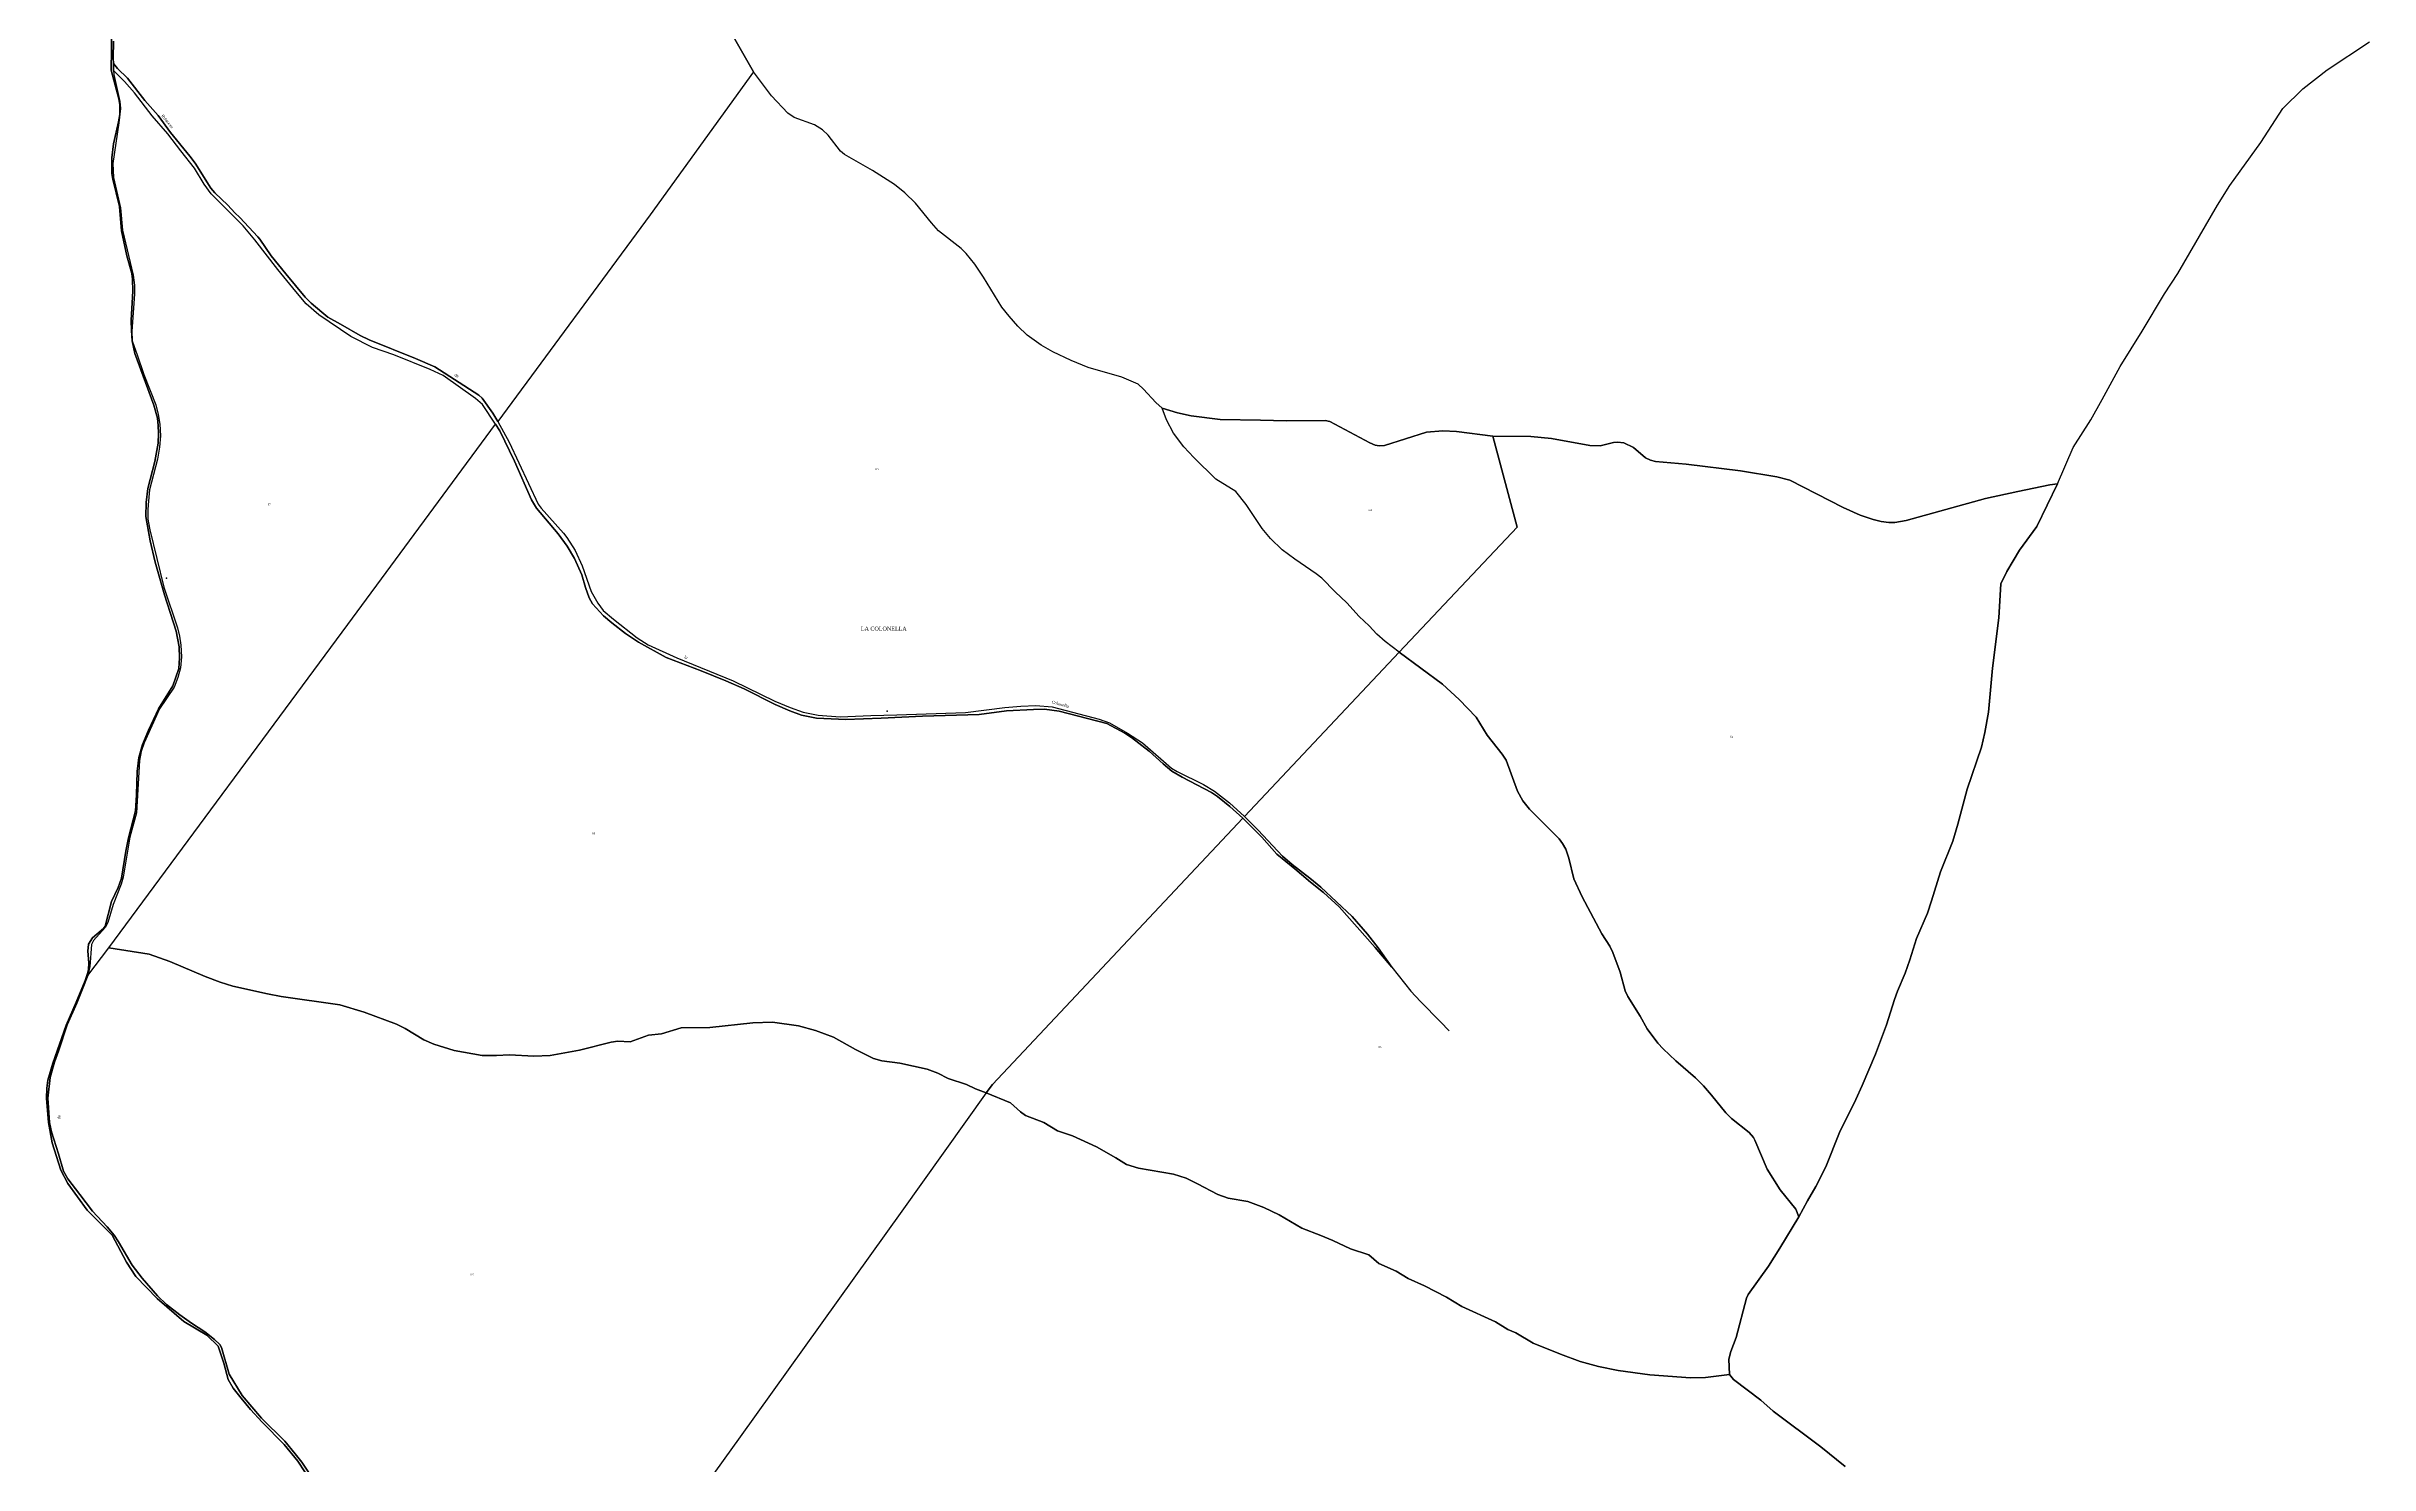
# Model space of a CAD drawing. Extents: x 1197506 to 1206978, y 6141540 to 6151741.
# Drawn here: x 1203572 to 1205921, y 6146727 to 6148160 of the extents above; entities that cross this region are included whole.
import ezdxf

# ---------------------------------------------------------------- set-up
doc = ezdxf.new("R2010")
doc.units = 0
doc.linetypes.add('CONTINU', pattern=[0])
doc.layers.get('0').update_dxf_attribs({"linetype": 'CONTINU'})
for name, color, linetype in [('1FLECHEFL', 7, 'CONTINU'), ('1LIEUDIT', 7, 'CONTINU'), ('1PARCELLE', 7, 'CONTINU'), ('1SECTION', 7, 'CONTINU'), ('1SUBDSECT', 7, 'CONTINU'), ('1TRONFLUV', 7, 'CONTINU'), ('3LIEUDITTEX', 7, 'CONTINU'), ('3PARCELLETEX', 7, 'CONTINU'), ('3TOPOLINE', 7, 'CONTINU'), ('3TRONFLUVTEX', 7, 'CONTINU')]:
    doc.layers.add(name, color=color, linetype=linetype)
doc.styles.get("Standard").update_dxf_attribs({"font": 'Times New Roman'})

# ---------------------------------------------------------------- blocks, each defined once
blk = doc.blocks.new('FLECHRU1')
blk.add_point((0, 0))

msp = doc.modelspace()

# ---------------------------------------------------------------- linework, layer by layer
at = {"layer": '1LIEUDIT'}
for points in [[(1203637.93, 6148176.4), (1203637.93, 6148157.22), (1203637.54, 6148136.22), (1203641.52, 6148121.16), (1203645.45, 6148107.03), (1203646.34, 6148101.37), (1203646.17, 6148091.52), (1203645.01, 6148083.94), (1203639.87, 6148061.7), (1203638.21, 6148047.49), (1203638.25, 6148031.86), (1203639.33, 6148025.89), (1203645.81, 6147998.5), (1203647.99, 6147973.65), (1203653.23, 6147948.64), (1203658.41, 6147930.48), (1203659.09, 6147924.76), (1203659.58, 6147912.91), (1203657.64, 6147883.3), (1203657.97, 6147872.83), (1203658.61, 6147862.42), (1203661.37, 6147849.75), (1203680.73, 6147797.39), (1203684.31, 6147784.27), (1203685.03, 6147776.97), (1203685.56, 6147769.25), (1203685.1, 6147759.04), (1203681.56, 6147740.7), (1203674.75, 6147713.22), (1203672.83, 6147699.02), (1203672.7, 6147685.02), (1203676.89, 6147660.2), (1203682.01, 6147638.92), (1203691.38, 6147605.82), (1203703.11, 6147569.03), (1203706.25, 6147553.04), (1203706.73, 6147542.16), (1203705.97, 6147531.4), (1203699.92, 6147513.81), (1203685.47, 6147490.41), (1203675.26, 6147469.04), (1203669.22, 6147454.37), (1203665.61, 6147441.33), (1203663.7, 6147427.25), (1203663.31, 6147403.52), (1203662.04, 6147387.41), (1203655.07, 6147360.25), (1203652.41, 6147346.75), (1203647.91, 6147319.21), (1203644.52, 6147309.87), (1203638, 6147295.89), (1203631.42, 6147270.72), (1203629.92, 6147268.62), (1203618.57, 6147258.97), (1203614.54, 6147252.55), (1203613.92, 6147245.56), (1203615.13, 6147233.61), (1203614.61, 6147226.9), (1203613.65, 6147223.03), (1203614.08, 6147221.1), (1203614.08, 6147221.1), (1203635.35, 6147249.01), (1203675.88, 6147242.64), (1203696.87, 6147235.02), (1203732.46, 6147220.1), (1203747.61, 6147214.06), (1203760.56, 6147210.26), (1203795.73, 6147202.43), (1203809.59, 6147199.75), (1203868.87, 6147191.18), (1203893.46, 6147183.73), (1203926.13, 6147171.67), (1203934.69, 6147167.43), (1203953.75, 6147155.95), (1203963.8, 6147151.45), (1203984.34, 6147145.22), (1204012.69, 6147140), (1204027.03, 6147139.91), (1204040.17, 6147140.64), (1204064.91, 6147139.52), (1204081.46, 6147140.01), (1204111.14, 6147145.61), (1204143.12, 6147153.69), (1204149.83, 6147154.4), (1204162.43, 6147153.87), (1204180.92, 6147160.7), (1204194.07, 6147162), (1204213.9, 6147167.93), (1204243.03, 6147168.31), (1204286.31, 6147173.01), (1204306.15, 6147173.7), (1204332.53, 6147169.91), (1204349.79, 6147165.4), (1204367.91, 6147158.5), (1204390.12, 6147146.31), (1204408.33, 6147137.04), (1204416.66, 6147134.55), (1204434.98, 6147132.21), (1204462.72, 6147126.42), (1204473.39, 6147122.15), (1204483.93, 6147116.67), (1204502.36, 6147110.92), (1204511.4, 6147106.25), (1204522.3, 6147102.24), (1204546.77, 6147092.25), (1204557.04, 6147082.96), (1204562.11, 6147079.48), (1204580.72, 6147072.24), (1204594.38, 6147064.03), (1204609.68, 6147058.76), (1204634, 6147047.59), (1204653.38, 6147036.53), (1204664.23, 6147029.87), (1204676.45, 6147026.03), (1204711.81, 6147020.22), (1204724.46, 6147016), (1204736.02, 6147010.47), (1204756.46, 6146999.4), (1204766.93, 6146995.83), (1204786.91, 6146992.55), (1204802.93, 6146986.49), (1204818.45, 6146978.85), (1204841.35, 6146965.61), (1204860.54, 6146958.07), (1204872.78, 6146953), (1204890.66, 6146944.63), (1204909.05, 6146938.54), (1204919.32, 6146929.92), (1204936.77, 6146922.15), (1204948.85, 6146914.7), (1204965.57, 6146907.07), (1204987.83, 6146895.71), (1205003.15, 6146886.44), (1205037.27, 6146870.93), (1205049.88, 6146863.17), (1205057.87, 6146859.67), (1205075.19, 6146849.3), (1205103.02, 6146838.29), (1205122.8, 6146830.85), (1205141.37, 6146825.66), (1205161.22, 6146821.55), (1205193.43, 6146817.4), (1205234.42, 6146814.17), (1205249.6, 6146814.55), (1205273.77, 6146817.72), (1205273.09, 6146833.14), (1205275.14, 6146840.82), (1205280.51, 6146854.86), (1205291.09, 6146894.81), (1205292.78, 6146898.48), (1205313.28, 6146927.03), (1205324.93, 6146945.26), (1205343.96, 6146977.09), (1205352.73, 6146993.32), (1205361.28, 6147007.71), (1205371.2, 6147027.51), (1205385.08, 6147062.35), (1205401.58, 6147095.52), (1205408.01, 6147109.88), (1205421.62, 6147141.33), (1205432.77, 6147171.24), (1205440.75, 6147196.76), (1205443.67, 6147204.97), (1205451.62, 6147223.22), (1205456.29, 6147236.68), (1205463.08, 6147258.29), (1205474.06, 6147284.03), (1205478.04, 6147296.33), (1205487.14, 6147325.65), (1205499.62, 6147356.61), (1205504.73, 6147373.81), (1205514.16, 6147409.27), (1205528.81, 6147451.62), (1205532.21, 6147466.54), (1205535.86, 6147487.11), (1205539.84, 6147531.56), (1205546.3, 6147582.62), (1205548.34, 6147616.99), (1205554.21, 6147629.46), (1205567.01, 6147651.08), (1205584.66, 6147674.83), (1205605.48, 6147718.1), (1205597.9, 6147716.83), (1205565.44, 6147710.26), (1205532.65, 6147703.11), (1205452.45, 6147681.09), (1205441, 6147678.82), (1205435.09, 6147678.81), (1205427.33, 6147680.06), (1205419.22, 6147682.1), (1205405.96, 6147686.41), (1205388.95, 6147694.14), (1205335, 6147721.68), (1205321.65, 6147724.99), (1205285.13, 6147730.97), (1205230.1, 6147737.97), (1205199.01, 6147740.45), (1205193.84, 6147741.78), (1205189.07, 6147744.24), (1205176.82, 6147754.64), (1205167.2, 6147759.45), (1205160.54, 6147760.2), (1205156.67, 6147759.74), (1205143.18, 6147756.42), (1205132.55, 6147756.83), (1205093.97, 6147763.93), (1205073.02, 6147765.85), (1205034.57, 6147766.14), (1204997.67, 6147771.04), (1204983.91, 6147771.72), (1204967.34, 6147770.07), (1204925.14, 6147756.7), (1204919.76, 6147756.32), (1204915.54, 6147757.11), (1204910.23, 6147759.31), (1204869.77, 6147780.97), (1204865.05, 6147782.02), (1204826.1, 6147781.68), (1204799.7, 6147782.19), (1204759.04, 6147783.04), (1204729.66, 6147786.87), (1204715.7, 6147789.71), (1204700.14, 6147794.34), (1204693.68, 6147800.15), (1204681.48, 6147813.75), (1204675.92, 6147818.6), (1204659.41, 6147825.78), (1204625.37, 6147835.61), (1204608.31, 6147842.83), (1204589.64, 6147851.38), (1204577.86, 6147858.14), (1204563.64, 6147868.15), (1204554.18, 6147877.48), (1204545.41, 6147887.62), (1204537.96, 6147896.67), (1204519.42, 6147926.99), (1204510.97, 6147940.13), (1204502.09, 6147950.89), (1204496.88, 6147955.98), (1204474.15, 6147973.61), (1204466.86, 6147981.95), (1204450.78, 6148001.71), (1204440.11, 6148012.14), (1204429.72, 6148020.47), (1204407.49, 6148034.64), (1204378.9, 6148051.04), (1204375.02, 6148054.32), (1204362.57, 6148070.39), (1204356.68, 6148075.94), (1204348.85, 6148080.95), (1204328.26, 6148088.26), (1204321.83, 6148092.62), (1204305.17, 6148110.25), (1204287.08, 6148134.47), (1204266.87, 6148169.72)], [(1203847.67, 6146697.78), (1203826.34, 6146729.88), (1203812.52, 6146746.86), (1203790.14, 6146769.33), (1203778.29, 6146782.36), (1203768.84, 6146793.54), (1203760.94, 6146803.76), (1203755.84, 6146812.67), (1203751.61, 6146829.08), (1203745.86, 6146846.32), (1203734.3, 6146857.33), (1203710.98, 6146871.03), (1203684.01, 6146894.39), (1203662.41, 6146916.71), (1203653.03, 6146931.18), (1203638.4, 6146958.43), (1203613.44, 6146983.78), (1203593.75, 6147010.65), (1203586.66, 6147024.2), (1203577.94, 6147051.76), (1203574.09, 6147072.4), (1203572.12, 6147096.6), (1203572.45, 6147106.91), (1203573.46, 6147115.2), (1203578.64, 6147132.26), (1203592.04, 6147170.67), (1203602.22, 6147193.99), (1203611.11, 6147215.78), (1203613.65, 6147223.03), (1203614.08, 6147221.1), (1203614.08, 6147221.1), (1203635.35, 6147249.01), (1203675.88, 6147242.64), (1203696.87, 6147235.02), (1203732.46, 6147220.1), (1203747.61, 6147214.06), (1203760.56, 6147210.26), (1203795.73, 6147202.43), (1203809.59, 6147199.75), (1203868.87, 6147191.18), (1203893.46, 6147183.73), (1203926.13, 6147171.67), (1203934.69, 6147167.43), (1203953.75, 6147155.95), (1203963.8, 6147151.45), (1203984.34, 6147145.22), (1204012.69, 6147140), (1204027.03, 6147139.91), (1204040.17, 6147140.64), (1204064.91, 6147139.52), (1204081.46, 6147140.01), (1204111.14, 6147145.61), (1204143.12, 6147153.69), (1204149.83, 6147154.4), (1204162.43, 6147153.87), (1204180.92, 6147160.7), (1204194.07, 6147162), (1204213.9, 6147167.93), (1204243.03, 6147168.31), (1204286.31, 6147173.01), (1204306.15, 6147173.7), (1204332.53, 6147169.91), (1204349.79, 6147165.4), (1204367.91, 6147158.5), (1204390.12, 6147146.31), (1204408.33, 6147137.04), (1204416.66, 6147134.55), (1204434.98, 6147132.21), (1204462.72, 6147126.42), (1204473.39, 6147122.15), (1204483.93, 6147116.67), (1204502.36, 6147110.92), (1204511.4, 6147106.25), (1204522.3, 6147102.24), (1204546.77, 6147092.25), (1204557.04, 6147082.96), (1204562.11, 6147079.48), (1204580.72, 6147072.24), (1204594.38, 6147064.03), (1204609.68, 6147058.76), (1204634, 6147047.59), (1204653.38, 6147036.53), (1204664.23, 6147029.87), (1204676.45, 6147026.03), (1204711.81, 6147020.22), (1204724.46, 6147016), (1204736.02, 6147010.47), (1204756.46, 6146999.4), (1204766.93, 6146995.83), (1204786.91, 6146992.55), (1204802.93, 6146986.49), (1204818.45, 6146978.85), (1204841.35, 6146965.61), (1204860.54, 6146958.07), (1204872.78, 6146953), (1204890.66, 6146944.63), (1204909.05, 6146938.54), (1204919.32, 6146929.92), (1204936.77, 6146922.15), (1204948.85, 6146914.7), (1204965.57, 6146907.07), (1204987.83, 6146895.71), (1205003.15, 6146886.44), (1205037.27, 6146870.93), (1205049.88, 6146863.17), (1205057.87, 6146859.67), (1205075.19, 6146849.3), (1205103.02, 6146838.29), (1205122.8, 6146830.85), (1205141.37, 6146825.66), (1205161.22, 6146821.55), (1205193.43, 6146817.4), (1205234.42, 6146814.17), (1205249.6, 6146814.55), (1205273.77, 6146817.72), (1205278.05, 6146812.53), (1205305.53, 6146791.69), (1205318.12, 6146780.64), (1205366.33, 6146744.31), (1205390.9, 6146724.51)]]:
    msp.add_lwpolyline(points, dxfattribs=at)
at = {"layer": '1PARCELLE'}
for points in [[(1204266.87, 6148169.72), (1204287.08, 6148134.47), (1204287.08, 6148134.47), (1204182.39, 6147989.79), (1204028.35, 6147781), (1204023.6, 6147789.48), (1204012.54, 6147804.47), (1204009.44, 6147807.61), (1203964.76, 6147836.28), (1203945.32, 6147844.59), (1203898.25, 6147863.62), (1203889.36, 6147867.91), (1203869.27, 6147879.3), (1203856.78, 6147886.62), (1203850.5, 6147891.6), (1203839.76, 6147900.71), (1203833.68, 6147906.68), (1203814.15, 6147930.25), (1203799.35, 6147948.49), (1203787.92, 6147965.25), (1203785.74, 6147967.81), (1203767.54, 6147987.32), (1203762.68, 6147991.83), (1203755.45, 6147999.78), (1203742.21, 6148012.23), (1203738.25, 6148016.82), (1203722.36, 6148042.2), (1203717, 6148049.16), (1203697.62, 6148073.09), (1203685.04, 6148090.28), (1203671.49, 6148105.49), (1203654.02, 6148128.05), (1203643.97, 6148137.98), (1203639.94, 6148142.89), (1203639.42, 6148148.19), (1203639.79, 6148165.62)], [(1203850.84, 6146698.13), (1203830.33, 6146728.84), (1203823.75, 6146737.46), (1203812.98, 6146750.09), (1203789.46, 6146773.32), (1203770.02, 6146796.38), (1203756.92, 6146817.82), (1203749.24, 6146844.87), (1203747.57, 6146847.9), (1203741.87, 6146853.1), (1203732.12, 6146860.68), (1203718.85, 6146869.47), (1203706.88, 6146877.98), (1203693.52, 6146888.24), (1203684.23, 6146897.19), (1203669.03, 6146914.82), (1203658.63, 6146928.23), (1203645.07, 6146951.8), (1203640.41, 6146958.56), (1203633.48, 6146966.86), (1203618.58, 6146982.72), (1203605.95, 6146999.65), (1203593.64, 6147015.39), (1203589.3, 6147023.21), (1203584.26, 6147040.71), (1203577.07, 6147062.95), (1203575.13, 6147072.4), (1203573.39, 6147096.96), (1203575.83, 6147117.8), (1203580.25, 6147133.39), (1203584.46, 6147144.36), (1203593, 6147171.14), (1203602.87, 6147193), (1203608.84, 6147208.16), (1203614.08, 6147221.1), (1203635.35, 6147249.01), (1203675.88, 6147242.64), (1203696.87, 6147235.02), (1203732.46, 6147220.1), (1203747.61, 6147214.06), (1203760.56, 6147210.26), (1203795.73, 6147202.43), (1203809.59, 6147199.75), (1203868.87, 6147191.18), (1203893.46, 6147183.73), (1203926.13, 6147171.67), (1203934.69, 6147167.43), (1203953.75, 6147155.95), (1203963.8, 6147151.45), (1203984.34, 6147145.22), (1204012.69, 6147140), (1204027.03, 6147139.91), (1204040.17, 6147140.64), (1204064.91, 6147139.52), (1204081.46, 6147140.01), (1204111.14, 6147145.61), (1204143.12, 6147153.69), (1204149.83, 6147154.4), (1204162.43, 6147153.87), (1204180.92, 6147160.7), (1204194.07, 6147162), (1204213.9, 6147167.93), (1204243.03, 6147168.31), (1204286.31, 6147173.01), (1204306.15, 6147173.7), (1204332.53, 6147169.91), (1204349.79, 6147165.4), (1204367.91, 6147158.5), (1204390.12, 6147146.31), (1204408.33, 6147137.04), (1204416.66, 6147134.55), (1204434.98, 6147132.21), (1204462.72, 6147126.42), (1204473.39, 6147122.15), (1204483.93, 6147116.67), (1204502.36, 6147110.92), (1204511.4, 6147106.25), (1204522.3, 6147102.24), (1204522.3, 6147102.24), (1204436.88, 6146982.63), (1204273.52, 6146754.6), (1204172.23, 6146613.41)], [(1205390.9, 6146724.51), (1205366.33, 6146744.31), (1205318.12, 6146780.64), (1205305.53, 6146791.69), (1205278.05, 6146812.53), (1205273.77, 6146817.72), (1205249.6, 6146814.55), (1205234.42, 6146814.17), (1205193.43, 6146817.4), (1205161.22, 6146821.55), (1205141.37, 6146825.66), (1205122.8, 6146830.85), (1205103.02, 6146838.29), (1205075.19, 6146849.3), (1205057.87, 6146859.67), (1205049.88, 6146863.17), (1205037.27, 6146870.93), (1205003.15, 6146886.44), (1204987.83, 6146895.71), (1204965.57, 6146907.07), (1204948.85, 6146914.7), (1204936.77, 6146922.15), (1204919.32, 6146929.92), (1204909.05, 6146938.54), (1204890.66, 6146944.63), (1204872.78, 6146953), (1204860.54, 6146958.07), (1204841.35, 6146965.61), (1204818.45, 6146978.85), (1204802.93, 6146986.49), (1204786.91, 6146992.55), (1204766.93, 6146995.83), (1204756.46, 6146999.4), (1204736.02, 6147010.47), (1204724.46, 6147016), (1204711.81, 6147020.22), (1204676.45, 6147026.03), (1204664.23, 6147029.87), (1204653.38, 6147036.53), (1204634, 6147047.59), (1204609.68, 6147058.76), (1204594.38, 6147064.03), (1204580.72, 6147072.24), (1204562.11, 6147079.48), (1204557.04, 6147082.96), (1204546.77, 6147092.25), (1204522.3, 6147102.24), (1204436.88, 6146982.63), (1204273.52, 6146754.6), (1204172.23, 6146613.41)]]:
    msp.add_lwpolyline(points, dxfattribs=at)
for points in [[(1204026.04, 6147778.2), (1204012.93, 6147798.23), (1204005.8, 6147804.27), (1203973.22, 6147827.39), (1203960.17, 6147833.49), (1203923.21, 6147848.29), (1203901.79, 6147855.9), (1203879.87, 6147867.06), (1203847.61, 6147888.87), (1203834.83, 6147900), (1203824.13, 6147912.37), (1203806.21, 6147934.7), (1203782.77, 6147964.8), (1203770.95, 6147978.95), (1203738.63, 6148011.02), (1203731.67, 6148020.99), (1203721.72, 6148036.94), (1203708.09, 6148054.65), (1203694.73, 6148071.8), (1203678.89, 6148090.14), (1203661.22, 6148113.39), (1203651.13, 6148124.64), (1203639.83, 6148135.75), (1203640.37, 6148131.8), (1203646.41, 6148104.66), (1203647.04, 6148097.53), (1203645.24, 6148082.77), (1203639.32, 6148041.77), (1203639.81, 6148027.61), (1203647.07, 6147997.01), (1203649.16, 6147974.36), (1203659.94, 6147928.8), (1203661, 6147918.9), (1203661.02, 6147909.85), (1203658.49, 6147872.48), (1203658.71, 6147862.66), (1203663.89, 6147848.49), (1203670.53, 6147828.52), (1203682.66, 6147797.85), (1203685.12, 6147787.93), (1203686.65, 6147778.28), (1203687.35, 6147766.62), (1203686.32, 6147754.89), (1203684.34, 6147743.01), (1203676.14, 6147711.84), (1203674.82, 6147696.88), (1203674.51, 6147691.57), (1203674.67, 6147682.2), (1203676.62, 6147671.36), (1203690.88, 6147613.38), (1203704.51, 6147572.4), (1203706.51, 6147563.95), (1203707.92, 6147554.8), (1203708.6, 6147542.99), (1203707.5, 6147531.9), (1203705, 6147522.31), (1203701.11, 6147512.56), (1203686.58, 6147490.58), (1203670.76, 6147456.05), (1203668.02, 6147447.46), (1203666.24, 6147438.18), (1203663.04, 6147385.56), (1203656.43, 6147360.79), (1203649.68, 6147320.36), (1203647.7, 6147313.22), (1203639.55, 6147292.87), (1203634.02, 6147274.45), (1203631.48, 6147269.31), (1203619.78, 6147256.17), (1203617.62, 6147252.33), (1203615.94, 6147230.16), (1203614.08, 6147221.1), (1203635.35, 6147249.01), (1203876.96, 6147575.67), (1204026.04, 6147778.2)], [(1204287.08, 6148134.47), (1204182.39, 6147989.79), (1204028.35, 6147781), (1204039.97, 6147760.21), (1204069.24, 6147697.48), (1204072.29, 6147693.29), (1204094.97, 6147668.03), (1204098.25, 6147663.67), (1204106.61, 6147650.76), (1204113.74, 6147635.24), (1204122.87, 6147609.08), (1204129.68, 6147597.43), (1204135.05, 6147590.06), (1204145.61, 6147581.23), (1204169.32, 6147562.34), (1204180.63, 6147555.34), (1204209.61, 6147541.94), (1204266.31, 6147518.84), (1204308.54, 6147498.27), (1204323.95, 6147491.74), (1204337.37, 6147487.07), (1204352.55, 6147484.22), (1204374.68, 6147482.51), (1204405.56, 6147483.87), (1204431.83, 6147484.62), (1204501.48, 6147486.82), (1204541.12, 6147491.75), (1204557.48, 6147493.18), (1204572.55, 6147493.82), (1204589.15, 6147492.66), (1204636.48, 6147480.15), (1204646.86, 6147476.31), (1204665.21, 6147466.01), (1204680.31, 6147456.13), (1204709.83, 6147430.44), (1204715.47, 6147427.19), (1204742.01, 6147414.1), (1204753.07, 6147407.41), (1204768.46, 6147395.46), (1204783.41, 6147381.6), (1204939.7, 6147547.94), (1204925.56, 6147558.52), (1204917.23, 6147565.9), (1204909.41, 6147574.33), (1204899.51, 6147583.92), (1204887.09, 6147597.68), (1204875.13, 6147608.74), (1204861.58, 6147622.72), (1204855.89, 6147627.12), (1204834.41, 6147641.69), (1204821.6, 6147651.36), (1204809.78, 6147662.65), (1204801.4, 6147672.69), (1204785.13, 6147697.04), (1204774.61, 6147710.21), (1204754.4, 6147722.87), (1204732.29, 6147744.45), (1204722.01, 6147755.41), (1204711.76, 6147769.29), (1204704.61, 6147782.68), (1204700.14, 6147794.34), (1204693.68, 6147800.15), (1204681.48, 6147813.75), (1204675.92, 6147818.6), (1204659.41, 6147825.78), (1204625.37, 6147835.61), (1204608.31, 6147842.83), (1204589.64, 6147851.38), (1204577.86, 6147858.14), (1204563.64, 6147868.15), (1204554.18, 6147877.48), (1204545.41, 6147887.62), (1204537.96, 6147896.67), (1204519.42, 6147926.99), (1204510.97, 6147940.13), (1204502.09, 6147950.89), (1204496.88, 6147955.98), (1204474.15, 6147973.61), (1204466.86, 6147981.95), (1204450.78, 6148001.71), (1204440.11, 6148012.14), (1204429.72, 6148020.47), (1204407.49, 6148034.64), (1204378.9, 6148051.04), (1204375.02, 6148054.32), (1204362.57, 6148070.39), (1204356.68, 6148075.94), (1204348.85, 6148080.95), (1204328.26, 6148088.26), (1204321.83, 6148092.62), (1204305.17, 6148110.25), (1204287.08, 6148134.47)], [(1204939.7, 6147547.94), (1204925.56, 6147558.52), (1204917.23, 6147565.9), (1204909.41, 6147574.33), (1204899.51, 6147583.92), (1204887.09, 6147597.68), (1204875.13, 6147608.74), (1204861.58, 6147622.72), (1204855.89, 6147627.12), (1204834.41, 6147641.69), (1204821.6, 6147651.36), (1204809.78, 6147662.65), (1204801.4, 6147672.69), (1204785.13, 6147697.04), (1204774.61, 6147710.21), (1204754.4, 6147722.87), (1204732.29, 6147744.45), (1204722.01, 6147755.41), (1204711.76, 6147769.29), (1204704.61, 6147782.68), (1204700.14, 6147794.34), (1204715.7, 6147789.71), (1204729.66, 6147786.87), (1204759.04, 6147783.04), (1204799.7, 6147782.19), (1204826.1, 6147781.68), (1204865.05, 6147782.02), (1204869.77, 6147780.97), (1204910.23, 6147759.31), (1204915.54, 6147757.11), (1204919.76, 6147756.32), (1204925.14, 6147756.7), (1204967.34, 6147770.07), (1204983.91, 6147771.72), (1204997.67, 6147771.04), (1205034.57, 6147766.14), (1205059.1, 6147674.24), (1204939.7, 6147547.94)], [(1204781.8, 6147379.9), (1204528.68, 6147110.83), (1204522.3, 6147102.24), (1204511.4, 6147106.25), (1204502.36, 6147110.92), (1204483.93, 6147116.67), (1204473.39, 6147122.15), (1204462.72, 6147126.42), (1204434.98, 6147132.21), (1204416.66, 6147134.55), (1204408.33, 6147137.04), (1204390.12, 6147146.31), (1204367.91, 6147158.5), (1204349.79, 6147165.4), (1204332.53, 6147169.91), (1204306.15, 6147173.7), (1204286.31, 6147173.01), (1204243.03, 6147168.31), (1204213.9, 6147167.93), (1204194.07, 6147162), (1204180.92, 6147160.7), (1204162.43, 6147153.87), (1204149.83, 6147154.4), (1204143.12, 6147153.69), (1204111.14, 6147145.61), (1204081.46, 6147140.01), (1204064.91, 6147139.52), (1204040.17, 6147140.64), (1204027.03, 6147139.91), (1204012.69, 6147140), (1203984.34, 6147145.22), (1203963.8, 6147151.45), (1203953.75, 6147155.95), (1203934.69, 6147167.43), (1203926.13, 6147171.67), (1203893.46, 6147183.73), (1203868.87, 6147191.18), (1203809.59, 6147199.75), (1203795.73, 6147202.43), (1203760.56, 6147210.26), (1203747.61, 6147214.06), (1203732.46, 6147220.1), (1203696.87, 6147235.02), (1203675.88, 6147242.64), (1203635.35, 6147249.01), (1203876.96, 6147575.67), (1204026.04, 6147778.2), (1204030.5, 6147771.52), (1204045.32, 6147740.83), (1204062.52, 6147701.95), (1204067.68, 6147693.44), (1204089.67, 6147667.31), (1204098.5, 6147655.01), (1204105.93, 6147642.6), (1204113.46, 6147625.86), (1204117.17, 6147613.12), (1204120.92, 6147602.63), (1204124.2, 6147596.56), (1204135.36, 6147584.71), (1204143.75, 6147577.48), (1204157.63, 6147566.64), (1204170.89, 6147557.88), (1204198.72, 6147542.3), (1204233.94, 6147529.09), (1204259.19, 6147518.87), (1204277.56, 6147510.8), (1204309.06, 6147494.85), (1204323.64, 6147488.6), (1204335.59, 6147484.13), (1204350.57, 6147481.04), (1204380.3, 6147479.75), (1204416.13, 6147481.23), (1204458.02, 6147482.95), (1204515.12, 6147484.71), (1204542.88, 6147488.39), (1204570.22, 6147489.93), (1204581.42, 6147490.29), (1204596.17, 6147488.33), (1204644.44, 6147475.66), (1204662.34, 6147465.83), (1204669.17, 6147461.46), (1204687.19, 6147447.63), (1204701.38, 6147434.88), (1204710.01, 6147427.36), (1204720.45, 6147421.46), (1204750.1, 6147405.87), (1204756.29, 6147401.97), (1204768.63, 6147391.81), (1204781.8, 6147379.9)], [(1204939.7, 6147547.94), (1205059.1, 6147674.24), (1205034.57, 6147766.14), (1205073.02, 6147765.85), (1205093.97, 6147763.93), (1205132.55, 6147756.83), (1205143.18, 6147756.42), (1205156.67, 6147759.74), (1205160.54, 6147760.2), (1205167.2, 6147759.45), (1205176.82, 6147754.64), (1205189.07, 6147744.24), (1205193.84, 6147741.78), (1205199.01, 6147740.45), (1205230.1, 6147737.97), (1205285.13, 6147730.97), (1205321.65, 6147724.99), (1205335, 6147721.68), (1205388.95, 6147694.14), (1205405.96, 6147686.41), (1205419.22, 6147682.1), (1205427.33, 6147680.06), (1205435.09, 6147678.81), (1205441, 6147678.82), (1205452.45, 6147681.09), (1205532.65, 6147703.11), (1205565.44, 6147710.26), (1205597.9, 6147716.83), (1205605.48, 6147718.1), (1205584.66, 6147674.83), (1205567.01, 6147651.08), (1205554.21, 6147629.46), (1205548.34, 6147616.99), (1205546.3, 6147582.62), (1205539.84, 6147531.56), (1205535.86, 6147487.11), (1205532.21, 6147466.54), (1205528.81, 6147451.62), (1205514.16, 6147409.27), (1205504.73, 6147373.81), (1205499.62, 6147356.61), (1205487.14, 6147325.65), (1205478.04, 6147296.33), (1205474.06, 6147284.03), (1205463.08, 6147258.29), (1205456.29, 6147236.68), (1205451.62, 6147223.22), (1205443.67, 6147204.97), (1205440.75, 6147196.76), (1205432.77, 6147171.24), (1205421.62, 6147141.33), (1205408.01, 6147109.88), (1205401.58, 6147095.52), (1205385.08, 6147062.35), (1205371.2, 6147027.51), (1205361.28, 6147007.71), (1205352.73, 6146993.32), (1205343.96, 6146977.09), (1205340.86, 6146984.73), (1205325.13, 6147004.35), (1205311.98, 6147025.04), (1205299.52, 6147054.62), (1205298.15, 6147057.07), (1205293.75, 6147062.23), (1205275.98, 6147076.46), (1205270.26, 6147081.98), (1205255.65, 6147100.06), (1205247.7, 6147109.41), (1205239.48, 6147117.65), (1205219.52, 6147134.68), (1205206.77, 6147146.97), (1205201.46, 6147152.65), (1205190.63, 6147167), (1205183.45, 6147179.96), (1205171.23, 6147199.59), (1205168.43, 6147205.51), (1205163.38, 6147224.35), (1205155.92, 6147244.22), (1205152.75, 6147250.69), (1205144.63, 6147263.1), (1205124.9, 6147300.55), (1205116.38, 6147318.67), (1205111.37, 6147339.65), (1205108.4, 6147348.68), (1205105.14, 6147354.42), (1205101.49, 6147359.24), (1205071.56, 6147389.2), (1205065.07, 6147397.67), (1205059.65, 6147407.2), (1205048.2, 6147438.63), (1205043.98, 6147444.72), (1205029, 6147463.86), (1205017.72, 6147482.18), (1205000.46, 6147500.07), (1204983.84, 6147515.41), (1204939.7, 6147547.94)], [(1204783.41, 6147381.6), (1204939.7, 6147547.94), (1204983.84, 6147515.41), (1205000.46, 6147500.07), (1205017.72, 6147482.18), (1205029, 6147463.86), (1205043.98, 6147444.72), (1205048.2, 6147438.63), (1205059.65, 6147407.2), (1205065.07, 6147397.67), (1205071.56, 6147389.2), (1205101.49, 6147359.24), (1205105.14, 6147354.42), (1205108.4, 6147348.68), (1205111.37, 6147339.65), (1205116.38, 6147318.67), (1205124.9, 6147300.55), (1205144.63, 6147263.1), (1205152.75, 6147250.69), (1205155.92, 6147244.22), (1205163.38, 6147224.35), (1205168.43, 6147205.51), (1205171.23, 6147199.59), (1205183.45, 6147179.96), (1205190.63, 6147167), (1205201.46, 6147152.65), (1205206.77, 6147146.97), (1205219.52, 6147134.68), (1205239.48, 6147117.65), (1205247.7, 6147109.41), (1205255.65, 6147100.06), (1205270.26, 6147081.98), (1205275.98, 6147076.46), (1205293.75, 6147062.23), (1205298.15, 6147057.07), (1205299.52, 6147054.62), (1205311.98, 6147025.04), (1205325.13, 6147004.35), (1205340.86, 6146984.73), (1205343.96, 6146977.09), (1205324.93, 6146945.26), (1205313.28, 6146927.03), (1205292.78, 6146898.48), (1205291.09, 6146894.81), (1205280.51, 6146854.86), (1205275.14, 6146840.82), (1205273.09, 6146833.14), (1205273.77, 6146817.72), (1205249.6, 6146814.55), (1205234.42, 6146814.17), (1205193.43, 6146817.4), (1205161.22, 6146821.55), (1205141.37, 6146825.66), (1205122.8, 6146830.85), (1205103.02, 6146838.29), (1205075.19, 6146849.3), (1205057.87, 6146859.67), (1205049.88, 6146863.17), (1205037.27, 6146870.93), (1205003.15, 6146886.44), (1204987.83, 6146895.71), (1204965.57, 6146907.07), (1204948.85, 6146914.7), (1204936.77, 6146922.15), (1204919.32, 6146929.92), (1204909.05, 6146938.54), (1204890.66, 6146944.63), (1204872.78, 6146953), (1204860.54, 6146958.07), (1204841.35, 6146965.61), (1204818.45, 6146978.85), (1204802.93, 6146986.49), (1204786.91, 6146992.55), (1204766.93, 6146995.83), (1204756.46, 6146999.4), (1204736.02, 6147010.47), (1204724.46, 6147016), (1204711.81, 6147020.22), (1204676.45, 6147026.03), (1204664.23, 6147029.87), (1204653.38, 6147036.53), (1204634, 6147047.59), (1204609.68, 6147058.76), (1204594.38, 6147064.03), (1204580.72, 6147072.24), (1204562.11, 6147079.48), (1204557.04, 6147082.96), (1204546.77, 6147092.25), (1204522.3, 6147102.24), (1204528.68, 6147110.83), (1204781.8, 6147379.9), (1204801.06, 6147360.63), (1204816.1, 6147343.57), (1204834.25, 6147328.78), (1204850.38, 6147315.43), (1204863.29, 6147304.99), (1204879.36, 6147290.46), (1204915.52, 6147249.29), (1204932.38, 6147229.25), (1204918.72, 6147248.88), (1204907.71, 6147262.72), (1204892.19, 6147280.75), (1204860.52, 6147310.1), (1204849.59, 6147319.35), (1204831.83, 6147333.01), (1204821.74, 6147341.68), (1204797.15, 6147367.85), (1204783.41, 6147381.6)]]:
    msp.add_lwpolyline(points, close=True, dxfattribs=at)
at = {"layer": '1SECTION'}
msp.add_lwpolyline([(1205390.9, 6146724.51), (1205366.33, 6146744.31), (1205318.12, 6146780.64), (1205305.53, 6146791.69), (1205278.05, 6146812.53), (1205273.77, 6146817.72), (1205273.09, 6146833.14), (1205275.14, 6146840.82), (1205280.51, 6146854.86), (1205291.09, 6146894.81), (1205292.78, 6146898.48), (1205313.28, 6146927.03), (1205324.93, 6146945.26), (1205343.96, 6146977.09), (1205352.73, 6146993.32), (1205361.28, 6147007.71), (1205371.2, 6147027.51), (1205385.08, 6147062.35), (1205401.58, 6147095.52), (1205408.01, 6147109.88), (1205421.62, 6147141.33), (1205432.77, 6147171.24), (1205440.75, 6147196.76), (1205443.67, 6147204.97), (1205451.62, 6147223.22), (1205456.29, 6147236.68), (1205463.08, 6147258.29), (1205474.06, 6147284.03), (1205478.04, 6147296.33), (1205487.14, 6147325.65), (1205499.62, 6147356.61), (1205504.73, 6147373.81), (1205514.16, 6147409.27), (1205528.81, 6147451.62), (1205532.21, 6147466.54), (1205535.86, 6147487.11), (1205539.84, 6147531.56), (1205546.3, 6147582.62), (1205548.34, 6147616.99), (1205554.21, 6147629.46), (1205567.01, 6147651.08), (1205584.66, 6147674.83), (1205584.66, 6147674.83), (1205605.48, 6147718.1), (1205621.3, 6147754.83), (1205639.18, 6147782.62), (1205650.59, 6147803.24), (1205668.77, 6147836.64), (1205691.1, 6147872.47), (1205713.77, 6147910.08), (1205727.07, 6147930.55), (1205767.19, 6147999.84), (1205779.66, 6148019.66), (1205811.06, 6148063.09), (1205833.42, 6148097.46), (1205853.48, 6148117.43), (1205878.31, 6148136.39), (1205921.03, 6148164.9)], dxfattribs=at)
at = {"layer": '1SUBDSECT'}
for points in [[(1203637.93, 6148176.4), (1203637.93, 6148157.22), (1203637.54, 6148136.22), (1203641.52, 6148121.16), (1203645.45, 6148107.03), (1203646.34, 6148101.37), (1203646.17, 6148091.52), (1203645.01, 6148083.94), (1203639.87, 6148061.7), (1203638.21, 6148047.49), (1203638.25, 6148031.86), (1203639.33, 6148025.89), (1203645.81, 6147998.5), (1203647.99, 6147973.65), (1203653.23, 6147948.64), (1203658.41, 6147930.48), (1203659.09, 6147924.76), (1203659.58, 6147912.91), (1203657.64, 6147883.3), (1203657.97, 6147872.83), (1203658.61, 6147862.42), (1203661.37, 6147849.75), (1203680.73, 6147797.39), (1203684.31, 6147784.27), (1203685.03, 6147776.97), (1203685.56, 6147769.25), (1203685.1, 6147759.04), (1203681.56, 6147740.7), (1203674.75, 6147713.22), (1203672.83, 6147699.02), (1203672.7, 6147685.02), (1203676.89, 6147660.2), (1203682.01, 6147638.92), (1203691.38, 6147605.82), (1203703.11, 6147569.03), (1203706.25, 6147553.04), (1203706.73, 6147542.16), (1203705.97, 6147531.4), (1203699.92, 6147513.81), (1203685.47, 6147490.41), (1203675.26, 6147469.04), (1203669.22, 6147454.37), (1203665.61, 6147441.33), (1203663.7, 6147427.25), (1203663.31, 6147403.52), (1203662.04, 6147387.41), (1203655.07, 6147360.25), (1203652.41, 6147346.75), (1203647.91, 6147319.21), (1203644.52, 6147309.87), (1203638, 6147295.89), (1203631.42, 6147270.72), (1203629.92, 6147268.62), (1203618.57, 6147258.97), (1203614.54, 6147252.55), (1203613.92, 6147245.56), (1203615.13, 6147233.61), (1203614.61, 6147226.9), (1203613.65, 6147223.03), (1203611.11, 6147215.78), (1203602.22, 6147193.99), (1203592.04, 6147170.67), (1203578.64, 6147132.26), (1203573.46, 6147115.2), (1203572.45, 6147106.91), (1203572.12, 6147096.6), (1203574.09, 6147072.4), (1203577.94, 6147051.76), (1203586.66, 6147024.2), (1203593.75, 6147010.65), (1203613.44, 6146983.78), (1203638.4, 6146958.43), (1203653.03, 6146931.18), (1203662.41, 6146916.71), (1203684.01, 6146894.39), (1203710.98, 6146871.03), (1203734.3, 6146857.33), (1203745.86, 6146846.32), (1203751.61, 6146829.08), (1203755.84, 6146812.67), (1203760.94, 6146803.76), (1203768.84, 6146793.54), (1203778.29, 6146782.36), (1203790.14, 6146769.33), (1203812.52, 6146746.86), (1203826.34, 6146729.88), (1203847.67, 6146697.78)], [(1205390.9, 6146724.51), (1205366.33, 6146744.31), (1205318.12, 6146780.64), (1205305.53, 6146791.69), (1205278.05, 6146812.53), (1205273.77, 6146817.72), (1205273.09, 6146833.14), (1205275.14, 6146840.82), (1205280.51, 6146854.86), (1205291.09, 6146894.81), (1205292.78, 6146898.48), (1205313.28, 6146927.03), (1205324.93, 6146945.26), (1205343.96, 6146977.09), (1205352.73, 6146993.32), (1205361.28, 6147007.71), (1205371.2, 6147027.51), (1205385.08, 6147062.35), (1205401.58, 6147095.52), (1205408.01, 6147109.88), (1205421.62, 6147141.33), (1205432.77, 6147171.24), (1205440.75, 6147196.76), (1205443.67, 6147204.97), (1205451.62, 6147223.22), (1205456.29, 6147236.68), (1205463.08, 6147258.29), (1205474.06, 6147284.03), (1205478.04, 6147296.33), (1205487.14, 6147325.65), (1205499.62, 6147356.61), (1205504.73, 6147373.81), (1205514.16, 6147409.27), (1205528.81, 6147451.62), (1205532.21, 6147466.54), (1205535.86, 6147487.11), (1205539.84, 6147531.56), (1205546.3, 6147582.62), (1205548.34, 6147616.99), (1205554.21, 6147629.46), (1205567.01, 6147651.08), (1205584.66, 6147674.83), (1205605.48, 6147718.1), (1205597.9, 6147716.83), (1205565.44, 6147710.26), (1205532.65, 6147703.11), (1205452.45, 6147681.09), (1205441, 6147678.82), (1205435.09, 6147678.81), (1205427.33, 6147680.06), (1205419.22, 6147682.1), (1205405.96, 6147686.41), (1205388.95, 6147694.14), (1205335, 6147721.68), (1205321.65, 6147724.99), (1205285.13, 6147730.97), (1205230.1, 6147737.97), (1205199.01, 6147740.45), (1205193.84, 6147741.78), (1205189.07, 6147744.24), (1205176.82, 6147754.64), (1205167.2, 6147759.45), (1205160.54, 6147760.2), (1205156.67, 6147759.74), (1205143.18, 6147756.42), (1205132.55, 6147756.83), (1205093.97, 6147763.93), (1205073.02, 6147765.85), (1205034.57, 6147766.14), (1204997.67, 6147771.04), (1204983.91, 6147771.72), (1204967.34, 6147770.07), (1204925.14, 6147756.7), (1204919.76, 6147756.32), (1204915.54, 6147757.11), (1204910.23, 6147759.31), (1204869.77, 6147780.97), (1204865.05, 6147782.02), (1204826.1, 6147781.68), (1204799.7, 6147782.19), (1204759.04, 6147783.04), (1204729.66, 6147786.87), (1204715.7, 6147789.71), (1204700.14, 6147794.34), (1204693.68, 6147800.15), (1204681.48, 6147813.75), (1204675.92, 6147818.6), (1204659.41, 6147825.78), (1204625.37, 6147835.61), (1204608.31, 6147842.83), (1204589.64, 6147851.38), (1204577.86, 6147858.14), (1204563.64, 6147868.15), (1204554.18, 6147877.48), (1204545.41, 6147887.62), (1204537.96, 6147896.67), (1204519.42, 6147926.99), (1204510.97, 6147940.13), (1204502.09, 6147950.89), (1204496.88, 6147955.98), (1204474.15, 6147973.61), (1204466.86, 6147981.95), (1204450.78, 6148001.71), (1204440.11, 6148012.14), (1204429.72, 6148020.47), (1204407.49, 6148034.64), (1204378.9, 6148051.04), (1204375.02, 6148054.32), (1204362.57, 6148070.39), (1204356.68, 6148075.94), (1204348.85, 6148080.95), (1204328.26, 6148088.26), (1204321.83, 6148092.62), (1204305.17, 6148110.25), (1204287.08, 6148134.47), (1204266.87, 6148169.72)]]:
    msp.add_lwpolyline(points, dxfattribs=at)
at = {"layer": '1TRONFLUV'}
for points in [[(1203847.67, 6146697.78), (1203826.34, 6146729.88), (1203812.52, 6146746.86), (1203790.14, 6146769.33), (1203778.29, 6146782.36), (1203768.84, 6146793.54), (1203760.94, 6146803.76), (1203755.84, 6146812.67), (1203751.61, 6146829.08), (1203745.86, 6146846.32), (1203734.3, 6146857.33), (1203710.98, 6146871.03), (1203684.01, 6146894.39), (1203662.41, 6146916.71), (1203653.03, 6146931.18), (1203638.4, 6146958.43), (1203613.44, 6146983.78), (1203593.75, 6147010.65), (1203586.66, 6147024.2), (1203577.94, 6147051.76), (1203574.09, 6147072.4), (1203572.12, 6147096.6), (1203572.45, 6147106.91), (1203573.46, 6147115.2), (1203578.64, 6147132.26), (1203592.04, 6147170.67), (1203602.22, 6147193.99), (1203611.11, 6147215.78), (1203613.65, 6147223.03), (1203614.61, 6147226.9), (1203615.13, 6147233.61), (1203613.92, 6147245.56), (1203614.54, 6147252.55), (1203618.57, 6147258.97), (1203629.92, 6147268.62), (1203631.42, 6147270.72), (1203638, 6147295.89), (1203644.52, 6147309.87), (1203647.91, 6147319.21), (1203652.41, 6147346.75), (1203655.07, 6147360.25), (1203662.04, 6147387.41), (1203663.31, 6147403.52), (1203663.7, 6147427.25), (1203665.61, 6147441.33), (1203669.22, 6147454.37), (1203675.26, 6147469.04), (1203685.47, 6147490.41), (1203699.92, 6147513.81), (1203705.97, 6147531.4), (1203706.73, 6147542.16), (1203706.25, 6147553.04), (1203703.11, 6147569.03), (1203691.38, 6147605.82), (1203682.01, 6147638.92), (1203676.89, 6147660.2), (1203672.7, 6147685.02), (1203672.83, 6147699.02), (1203674.75, 6147713.22), (1203681.56, 6147740.7), (1203685.1, 6147759.04), (1203685.56, 6147769.25), (1203685.03, 6147776.97), (1203684.31, 6147784.27), (1203680.73, 6147797.39), (1203661.37, 6147849.75), (1203658.61, 6147862.42), (1203657.97, 6147872.83), (1203657.64, 6147883.3), (1203659.58, 6147912.91), (1203659.09, 6147924.76), (1203658.41, 6147930.48), (1203653.23, 6147948.64), (1203647.99, 6147973.65), (1203645.81, 6147998.5), (1203639.33, 6148025.89), (1203638.25, 6148031.86), (1203638.21, 6148047.49), (1203639.87, 6148061.7), (1203645.01, 6148083.94), (1203646.17, 6148091.52), (1203646.34, 6148101.37), (1203645.45, 6148107.03), (1203641.52, 6148121.16), (1203637.54, 6148136.22), (1203637.93, 6148157.22), (1203637.93, 6148176.4)], [(1203639.79, 6148165.62), (1203639.42, 6148148.19), (1203639.94, 6148142.89), (1203639.83, 6148135.75), (1203640.37, 6148131.8), (1203646.41, 6148104.66), (1203647.04, 6148097.53), (1203645.24, 6148082.77), (1203639.32, 6148041.77), (1203639.81, 6148027.61), (1203647.07, 6147997.01), (1203649.16, 6147974.36), (1203659.94, 6147928.8), (1203661, 6147918.9), (1203661.02, 6147909.85), (1203658.49, 6147872.48), (1203658.71, 6147862.66), (1203663.89, 6147848.49), (1203670.53, 6147828.52), (1203682.66, 6147797.85), (1203685.12, 6147787.93), (1203686.65, 6147778.28), (1203687.35, 6147766.62), (1203686.32, 6147754.89), (1203684.34, 6147743.01), (1203676.14, 6147711.84), (1203674.82, 6147696.88), (1203674.51, 6147691.57), (1203674.67, 6147682.2), (1203676.62, 6147671.36), (1203690.88, 6147613.38), (1203704.51, 6147572.4), (1203706.51, 6147563.95), (1203707.92, 6147554.8), (1203708.6, 6147542.99), (1203707.5, 6147531.9), (1203705, 6147522.31), (1203701.11, 6147512.56), (1203686.58, 6147490.58), (1203670.76, 6147456.05), (1203668.02, 6147447.46), (1203666.24, 6147438.18), (1203663.04, 6147385.56), (1203656.43, 6147360.79), (1203649.68, 6147320.36), (1203647.7, 6147313.22), (1203639.55, 6147292.87), (1203634.02, 6147274.45), (1203631.48, 6147269.31), (1203619.78, 6147256.17), (1203617.62, 6147252.33), (1203615.94, 6147230.16), (1203614.08, 6147221.1), (1203608.84, 6147208.16), (1203602.87, 6147193), (1203593, 6147171.14), (1203584.46, 6147144.36), (1203580.25, 6147133.39), (1203575.83, 6147117.8), (1203573.39, 6147096.96), (1203575.13, 6147072.4), (1203577.07, 6147062.95), (1203584.26, 6147040.71), (1203589.3, 6147023.21), (1203593.64, 6147015.39), (1203605.95, 6146999.65), (1203618.58, 6146982.72), (1203633.48, 6146966.86), (1203640.41, 6146958.56), (1203645.07, 6146951.8), (1203658.63, 6146928.23), (1203669.03, 6146914.82), (1203684.23, 6146897.19), (1203693.52, 6146888.24), (1203706.88, 6146877.98), (1203718.85, 6146869.47), (1203732.12, 6146860.68), (1203741.87, 6146853.1), (1203747.57, 6146847.9), (1203749.24, 6146844.87), (1203756.92, 6146817.82), (1203770.02, 6146796.38), (1203789.46, 6146773.32), (1203812.98, 6146750.09), (1203823.75, 6146737.46), (1203830.33, 6146728.84), (1203850.84, 6146698.13)]]:
    msp.add_lwpolyline(points, dxfattribs=at)
msp.add_lwpolyline([(1204932.38, 6147229.25), (1204915.52, 6147249.29), (1204879.36, 6147290.46), (1204863.29, 6147304.99), (1204850.38, 6147315.43), (1204834.25, 6147328.78), (1204816.1, 6147343.57), (1204801.06, 6147360.63), (1204781.8, 6147379.9), (1204768.63, 6147391.81), (1204756.29, 6147401.97), (1204750.1, 6147405.87), (1204720.45, 6147421.46), (1204710.01, 6147427.36), (1204701.38, 6147434.88), (1204687.19, 6147447.63), (1204669.17, 6147461.46), (1204662.34, 6147465.83), (1204644.44, 6147475.66), (1204596.17, 6147488.33), (1204581.42, 6147490.29), (1204570.22, 6147489.93), (1204542.88, 6147488.39), (1204515.12, 6147484.71), (1204458.02, 6147482.95), (1204416.13, 6147481.23), (1204380.3, 6147479.75), (1204350.57, 6147481.04), (1204335.59, 6147484.13), (1204323.64, 6147488.6), (1204309.06, 6147494.85), (1204277.56, 6147510.8), (1204259.19, 6147518.87), (1204233.94, 6147529.09), (1204198.72, 6147542.3), (1204170.89, 6147557.88), (1204157.63, 6147566.64), (1204143.75, 6147577.48), (1204135.36, 6147584.71), (1204124.2, 6147596.56), (1204120.92, 6147602.63), (1204117.17, 6147613.12), (1204113.46, 6147625.86), (1204105.93, 6147642.6), (1204098.5, 6147655.01), (1204089.67, 6147667.31), (1204067.68, 6147693.44), (1204062.52, 6147701.95), (1204045.32, 6147740.83), (1204030.5, 6147771.52), (1204026.04, 6147778.2), (1204012.93, 6147798.23), (1204005.8, 6147804.27), (1203973.22, 6147827.39), (1203960.17, 6147833.49), (1203923.21, 6147848.29), (1203901.79, 6147855.9), (1203879.87, 6147867.06), (1203847.61, 6147888.87), (1203834.83, 6147900), (1203824.13, 6147912.37), (1203806.21, 6147934.7), (1203782.77, 6147964.8), (1203770.95, 6147978.95), (1203738.63, 6148011.02), (1203731.67, 6148020.99), (1203721.72, 6148036.94), (1203708.09, 6148054.65), (1203694.73, 6148071.8), (1203678.89, 6148090.14), (1203661.22, 6148113.39), (1203651.13, 6148124.64), (1203639.83, 6148135.75), (1203639.94, 6148142.89), (1203643.97, 6148137.98), (1203654.02, 6148128.05), (1203671.49, 6148105.49), (1203685.04, 6148090.28), (1203697.62, 6148073.09), (1203717, 6148049.16), (1203722.36, 6148042.2), (1203738.25, 6148016.82), (1203742.21, 6148012.23), (1203755.45, 6147999.78), (1203762.68, 6147991.83), (1203767.54, 6147987.32), (1203785.74, 6147967.81), (1203787.92, 6147965.25), (1203799.35, 6147948.49), (1203814.15, 6147930.25), (1203833.68, 6147906.68), (1203839.76, 6147900.71), (1203850.5, 6147891.6), (1203856.78, 6147886.62), (1203869.27, 6147879.3), (1203889.36, 6147867.91), (1203898.25, 6147863.62), (1203945.32, 6147844.59), (1203964.76, 6147836.28), (1204009.44, 6147807.61), (1204012.54, 6147804.47), (1204023.6, 6147789.48), (1204028.35, 6147781), (1204039.97, 6147760.21), (1204069.24, 6147697.48), (1204072.29, 6147693.29), (1204094.97, 6147668.03), (1204098.25, 6147663.67), (1204106.61, 6147650.76), (1204113.74, 6147635.24), (1204122.87, 6147609.08), (1204129.68, 6147597.43), (1204135.05, 6147590.06), (1204145.61, 6147581.23), (1204169.32, 6147562.34), (1204180.63, 6147555.34), (1204209.61, 6147541.94), (1204266.31, 6147518.84), (1204308.54, 6147498.27), (1204323.95, 6147491.74), (1204337.37, 6147487.07), (1204352.55, 6147484.22), (1204374.68, 6147482.51), (1204405.56, 6147483.87), (1204431.83, 6147484.62), (1204501.48, 6147486.82), (1204541.12, 6147491.75), (1204557.48, 6147493.18), (1204572.55, 6147493.82), (1204589.15, 6147492.66), (1204636.48, 6147480.15), (1204646.86, 6147476.31), (1204665.21, 6147466.01), (1204680.31, 6147456.13), (1204709.83, 6147430.44), (1204715.47, 6147427.19), (1204742.01, 6147414.1), (1204753.07, 6147407.41), (1204768.46, 6147395.46), (1204783.41, 6147381.6), (1204797.15, 6147367.85), (1204821.74, 6147341.68), (1204831.83, 6147333.01), (1204849.59, 6147319.35), (1204860.52, 6147310.1), (1204892.19, 6147280.75), (1204907.71, 6147262.72), (1204918.72, 6147248.88), (1204932.38, 6147229.25)], close=True, dxfattribs=at)
at = {"layer": '3TOPOLINE'}
msp.add_lwpolyline([(1204932.38, 6147229.25), (1204951.58, 6147205.16), (1204961.51, 6147194.72), (1204981.72, 6147174), (1204990.44, 6147164.87)], dxfattribs=at)

# ---------------------------------------------------------------- block references
at = {"layer": '1FLECHEFL'}
for p, rotation in [((1203693.35, 6147622.61), 103.1), ((1204422.03, 6147488.21), 181.8)]:
    msp.add_blockref('FLECHRU1', p, dxfattribs=dict(at, rotation=rotation))

# ---------------------------------------------------------------- texts
at = {"layer": '3LIEUDITTEX'}
msp.add_text('LA COLONELLA', height=4, dxfattribs=at).set_placement((1204395.58, 6147569.6))
at = {"layer": '3PARCELLETEX'}
for s, p in [('85', (1204410.39, 6147731.89)), ('87', (1203795.84, 6147696.23)), ('84', (1204908.95, 6147690.52)), ('82', (1205274.54, 6147461.37)), ('88', (1204123.9, 6147363.72)), ('83', (1204918.82, 6147147.68)), ('89', (1204000.94, 6146917.84))]:
    msp.add_text(s, height=2, dxfattribs=at).set_placement(p)
at = {"layer": '3TRONFLUVTEX'}
for s, rotation, p in [('Ruisseau', 309.3, (1203688.02, 6148089.96)), ('de', 327.5, (1203984.19, 6147827.46)), ('la', 338, (1204216.73, 6147541.92)), ('Colonella', 345.5, (1204588.21, 6147496.05)), ('de', 94, (1203586.42, 6147075.69))]:
    msp.add_text(s, height=3, rotation=rotation, dxfattribs=at).set_placement(p)

doc.saveas('drawing.dxf')
